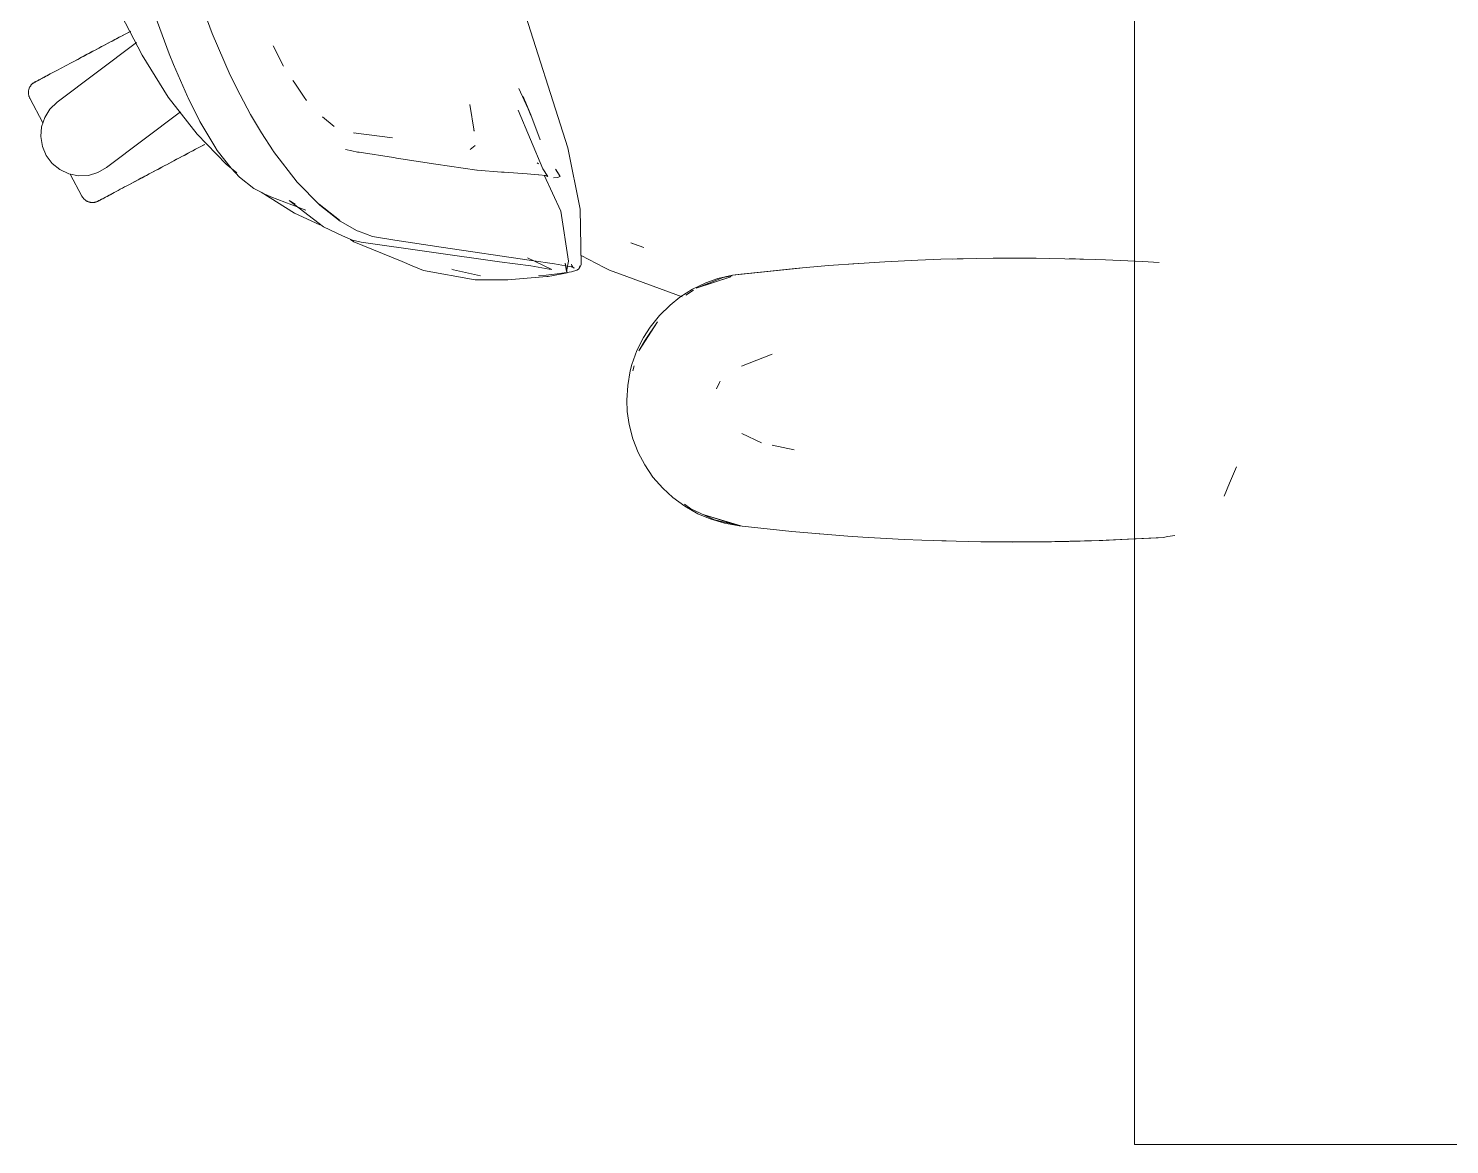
# Model space of a CAD drawing. Header units: millimetres. Extents: x 155920 to 295199, y -4084 to 97293.
# Drawn here: x 194255.8 to 194741, y 30207.3 to 30588.5 of the extents above; entities that cross this region are included whole.
import ezdxf

# ---------------------------------------------------------------- set-up
doc = ezdxf.new("R2010")
doc.units = ezdxf.units.MM
doc.header["$MEASUREMENT"] = 0
doc.layers.add('G-IMPT', color=8, linetype='CONTINUOUS', lineweight=9)
doc.layers.add('I-FURN', color=8, linetype='CONTINUOUS', lineweight=9)

msp = doc.modelspace()

# ---------------------------------------------------------------- linework, layer by layer
at = {"layer": 'G-IMPT'}
for p, q in [((194313.06, 30601.65), (194318.52, 30586.77)), ((194298.29, 30594.87), (194303.89, 30579.8)), ((194423.95, 30597.96), (194439.94, 30547.72)), ((194287.48, 30593.08), (194294.57, 30579.3)), ((194318.52, 30586.77), (194324.7, 30572.54)), ((194342.92, 30575.57), (194339.38, 30582.54)), ((194294.57, 30579.3), (194303.55, 30565)), ((194305.37, 30576.12), (194303.89, 30579.8)), ((194310.14, 30565.16), (194305.37, 30576.12)), ((194328.09, 30565.82), (194324.7, 30572.54)), ((194346.46, 30570.09), (194346.06, 30570.67)), ((194328.09, 30565.82), (194331.66, 30559.03)), ((194349.95, 30564.96), (194346.46, 30570.09)), ((194426.24, 30561.28), (194423.19, 30568)), ((194303.55, 30565), (194313.35, 30552.4)), ((194310.14, 30565.16), (194310.36, 30564.72)), ((194314.36, 30556.71), (194310.36, 30564.72)), ((194349.95, 30564.96), (194350.7, 30563.86)), ((194407.91, 30553.37), (194406.51, 30562.54)), ((194431.4, 30540.56), (194422.97, 30560.54)), ((194427.27, 30558.7), (194424.69, 30565.22)), ((194427.26, 30558.91), (194425.25, 30563.81)), ((194425.25, 30563.81), (194427.27, 30558.7)), ((194314.36, 30556.71), (194314.67, 30556.11)), ((194314.67, 30556.11), (194319.4, 30548.11)), ((194335.42, 30552.8), (194331.66, 30559.03)), ((194356.22, 30558.33), (194360.13, 30554.99)), ((194427.26, 30558.91), (194430.52, 30550.44)), ((194323.31, 30542.11), (194313.35, 30552.4)), ((194335.42, 30552.8), (194339.31, 30546.7)), ((194380.08, 30551.05), (194366.72, 30552.83)), ((194366.72, 30552.83), (194367.19, 30552.68)), ((194407.91, 30553.37), (194407.87, 30553.72)), ((194320.27, 30546.82), (194319.4, 30548.11)), ((194324.98, 30540.69), (194320.27, 30546.82)), ((194339.31, 30546.7), (194339.47, 30546.44)), ((194347.5, 30536.01), (194339.47, 30546.44)), ((194364.04, 30547.13), (194366.2, 30546.67)), ((194366.2, 30546.67), (194368.19, 30546.24)), ((194368.65, 30546.17), (194368.19, 30546.24)), ((194380.38, 30544.37), (194368.65, 30546.17)), ((194408.26, 30548.43), (194406.62, 30547.15)), ((194444.14, 30526.76), (194439.94, 30547.72)), ((194323.31, 30542.11), (194326.98, 30539.11)), ((194380.38, 30544.37), (194380.99, 30544.27)), ((194381.5, 30544.19), (194380.99, 30544.27)), ((194394.85, 30542.08), (194381.5, 30544.19)), ((194394.85, 30542.08), (194408.92, 30540.05)), ((194429.95, 30542.28), (194429.51, 30542.55)), ((194327.88, 30537.66), (194324.98, 30540.69)), ((194332.74, 30533.8), (194327.88, 30537.66)), ((194409, 30540.04), (194408.92, 30540.05)), ((194409, 30540.04), (194417.25, 30539.42)), ((194417.25, 30539.42), (194418.23, 30539.35)), ((194418.23, 30539.35), (194426.09, 30538.78)), ((194426.09, 30538.78), (194429.97, 30538.49)), ((194430.05, 30538.48), (194429.97, 30538.49)), ((194430.05, 30538.48), (194432.43, 30538.19)), ((194433.16, 30537.9), (194431.4, 30540.56)), ((194437.51, 30526.06), (194431.9, 30538.41)), ((194432.44, 30538.18), (194432.43, 30538.19)), ((194432.44, 30538.18), (194433.16, 30537.9)), ((194435.08, 30537.43), (194436.43, 30537.59)), ((194437.37, 30537.89), (194435.78, 30540.35)), ((194435.78, 30540.35), (194437.3, 30537.87)), ((194437.3, 30537.87), (194435.82, 30540.34)), ((194436.43, 30537.59), (194437.3, 30537.87)), ((194437.37, 30537.89), (194437.3, 30537.87)), ((194332.74, 30533.8), (194333.88, 30533.19)), ((194333.88, 30533.19), (194336.31, 30532.01)), ((194346.68, 30525.37), (194335.23, 30532.5)), ((194336.31, 30532.01), (194338.54, 30530.94)), ((194347.5, 30536.01), (194355.23, 30528.11)), ((194350.45, 30526.43), (194338.54, 30530.94)), ((194344.79, 30529.66), (194346.82, 30528.5)), ((194344.79, 30529.66), (194356.5, 30520.72)), ((194355.02, 30528.41), (194361.97, 30523.01)), ((194355.02, 30528.41), (194358.6, 30525.6)), ((194362.2, 30522.69), (194355.23, 30528.11)), ((194444.14, 30526.76), (194444.52, 30507.78)), ((194355.31, 30521.39), (194346.68, 30525.37)), ((194361.97, 30523.01), (194358.6, 30525.6)), ((194362.2, 30522.69), (194368.03, 30519.4)), ((194437.51, 30526.06), (194440.22, 30509.02)), ((194363.02, 30517.68), (194356.5, 30520.72)), ((194363.02, 30517.68), (194366.38, 30516.12)), ((194368.03, 30519.4), (194368.45, 30519.19)), ((194373.24, 30517.43), (194368.45, 30519.19)), ((194373.24, 30517.43), (194380.92, 30516.13)), ((194365.77, 30516.4), (194366.94, 30515.63)), ((194369.38, 30515.47), (194366.38, 30516.12)), ((194366.94, 30515.63), (194383.39, 30508.83)), ((194416.59, 30508.8), (194369.38, 30515.47)), ((194396.68, 30513.74), (194380.92, 30516.13)), ((194427.56, 30509.18), (194396.68, 30513.74)), ((194461.4, 30515.3), (194465.86, 30513.67)), ((194461.4, 30515.3), (194461.98, 30515.05)), ((194465.86, 30513.67), (194461.98, 30515.05)), ((194383.39, 30508.83), (194386.76, 30507.44)), ((194390.62, 30505.85), (194386.76, 30507.44)), ((194416.59, 30508.8), (194427.26, 30507.36)), ((194434.44, 30506.16), (194426.19, 30510.08)), ((194428.55, 30507.14), (194427.26, 30507.36)), ((194435.41, 30508.07), (194427.56, 30509.18)), ((194428.55, 30507.14), (194433.57, 30506.31)), ((194441.68, 30506.96), (194435.41, 30508.07)), ((194439.05, 30508.31), (194439.54, 30505.44)), ((194439.05, 30508.31), (194439.77, 30505.03)), ((194439.54, 30505.44), (194440.22, 30509.02)), ((194441.06, 30507.13), (194441.68, 30506.96)), ((194441.06, 30507.13), (194442.15, 30506.57)), ((194441.25, 30508.01), (194441.33, 30507.51)), ((194441.65, 30506.97), (194441.33, 30507.51)), ((194444.52, 30507.78), (194443.92, 30506.74)), ((194444.04, 30507.37), (194443.92, 30506.74)), ((194444.04, 30507.37), (194443.94, 30506.82)), ((194444.46, 30510.97), (194452.36, 30506.82)), ((194517.57, 30506.52), (194528.97, 30507.51)), ((194539.26, 30508.24), (194528.97, 30507.51)), ((194537.22, 30508.1), (194535.8, 30507.97)), ((194537.22, 30508.1), (194539.12, 30508.19)), ((194539.26, 30508.24), (194548.13, 30508.8)), ((194559.44, 30509.34), (194548.13, 30508.8)), ((194559.44, 30509.34), (194567.32, 30509.63)), ((194579.62, 30509.93), (194567.32, 30509.63)), ((194571.19, 30509.71), (194572.84, 30509.79)), ((194572.84, 30509.79), (194574.92, 30509.79)), ((194579.62, 30509.93), (194585.09, 30510)), ((194599.81, 30510.01), (194585.09, 30510)), ((194604.32, 30509.95), (194599.81, 30510.01)), ((194604.32, 30509.95), (194619.99, 30509.58)), ((194611.04, 30509.78), (194613.26, 30509.78)), ((194615.94, 30509.66), (194613.26, 30509.78)), ((194619.99, 30509.58), (194623.53, 30509.45)), ((194636.09, 30508.84), (194623.53, 30509.45)), ((194636.09, 30508.84), (194641.76, 30508.55)), ((194408.31, 30502.61), (194390.62, 30505.85)), ((194400.87, 30506.06), (194400.3, 30506.22)), ((194410.18, 30504.02), (194400.87, 30506.06)), ((194408.31, 30502.61), (194415.28, 30502.58)), ((194415.28, 30502.58), (194419.45, 30502.58)), ((194423.41, 30502.92), (194419.45, 30502.58)), ((194432.73, 30503.73), (194423.41, 30502.92)), ((194432.56, 30504.25), (194429.97, 30504.03)), ((194437.25, 30504.76), (194432.56, 30504.25)), ((194432.73, 30503.73), (194433.2, 30503.77)), ((194433.2, 30503.77), (194437.45, 30504.58)), ((194434.44, 30506.16), (194433.57, 30506.31)), ((194437.86, 30504.84), (194437.25, 30504.76)), ((194437.45, 30504.58), (194439.77, 30505.03)), ((194437.86, 30504.84), (194441.14, 30505.38)), ((194443, 30505.93), (194441.14, 30505.38)), ((194441.65, 30506.97), (194442.15, 30506.57)), ((194443, 30505.93), (194443.54, 30506.25)), ((194443.54, 30506.25), (194443.92, 30506.74)), ((194443.92, 30506.74), (194443.94, 30506.82)), ((194452.36, 30506.82), (194454.12, 30505.9)), ((194460.09, 30503.71), (194454.12, 30505.9)), ((194479.03, 30496.77), (194460.09, 30503.71)), ((194483.79, 30499.77), (194495.64, 30503.59)), ((194493.01, 30503.38), (194483.79, 30499.77)), ((194486.49, 30500.67), (194495.64, 30503.59)), ((194487.04, 30501.57), (194491.18, 30503.02)), ((194496.14, 30504.17), (194491.18, 30503.02)), ((194496.06, 30503.96), (194493.01, 30503.38)), ((194496.14, 30504.17), (194519.09, 30506.63)), ((194496.14, 30504.17), (194517.57, 30506.52)), ((194496.14, 30504.17), (194498.95, 30504.5)), ((194519.09, 30506.63), (194498.95, 30504.5)), ((194482.46, 30499.38), (194478.14, 30496.65)), ((194482.83, 30499.13), (194480.21, 30497.35)), ((194482.46, 30499.38), (194487.04, 30501.57)), ((194483.79, 30499.77), (194486.49, 30500.67)), ((194471.22, 30490.48), (194474.83, 30494.02)), ((194474.83, 30494.02), (194478.14, 30496.65)), ((194464.17, 30478.35), (194470.5, 30488.3)), ((194466.34, 30482.02), (194470.5, 30488.3)), ((194471.22, 30490.48), (194468.04, 30486.5)), ((194463.53, 30478.44), (194465.77, 30482.95)), ((194465.77, 30482.95), (194468.04, 30486.5)), ((194463.53, 30478.44), (194461.82, 30473.67)), ((194464.17, 30478.35), (194466.34, 30482.02)), ((194461.25, 30471.54), (194461.82, 30473.67)), ((194462.62, 30473.23), (194462.11, 30471.58)), ((194509.66, 30477.27), (194499.23, 30473.13)), ((194460.37, 30466.59), (194461.25, 30471.54)), ((194460.08, 30461.55), (194460.37, 30466.59)), ((194490.69, 30465.38), (194491.71, 30467.6)), ((194491.71, 30467.6), (194492, 30468.05)), ((194460.08, 30461.55), (194460.25, 30457.71)), ((194460.9, 30453.19), (194460.25, 30457.71)), ((194460.9, 30453.19), (194462.16, 30448.33)), ((194499.32, 30450.18), (194506.11, 30446.91)), ((194463.99, 30443.61), (194462.16, 30448.33)), ((194517.16, 30444.57), (194509.72, 30446.14)), ((194466.18, 30439.45), (194463.99, 30443.61)), ((194466.18, 30439.45), (194469.01, 30435.28)), ((194469.01, 30435.28), (194472.33, 30431.45)), ((194668.21, 30438.77), (194665.88, 30433.14)), ((194475.77, 30428.28), (194472.33, 30431.45)), ((194664.04, 30428.75), (194665.88, 30433.14)), ((194475.77, 30428.28), (194479.85, 30425.29)), ((194479.81, 30425.98), (194481.92, 30424.38)), ((194484.3, 30422.77), (194479.85, 30425.29)), ((194489.99, 30420.65), (194481.92, 30424.38)), ((194484.3, 30422.77), (194488.53, 30420.96)), ((194498.95, 30418.6), (194486.49, 30422.43)), ((194486.49, 30422.43), (194495.64, 30419.52)), ((194488.53, 30420.96), (194493.4, 30419.5)), ((194489.99, 30420.65), (194498.39, 30418.73)), ((194498.44, 30418.6), (194493.4, 30419.5)), ((194498.95, 30418.6), (194495.64, 30419.52)), ((194516.37, 30416.7), (194498.44, 30418.6)), ((194520.5, 30416.35), (194516.37, 30416.7)), ((194535.55, 30415.1), (194520.5, 30416.35)), ((194527.37, 30415.75), (194525.69, 30415.92)), ((194535.55, 30415.1), (194540.64, 30414.78)), ((194643.14, 30414.67), (194644.78, 30414.92)), ((194647.18, 30415.36), (194644.78, 30414.92)), ((194540.64, 30414.78), (194554.78, 30413.97)), ((194560.8, 30413.71), (194554.78, 30413.97)), ((194560.8, 30413.71), (194572.56, 30413.33)), ((194567.62, 30413.46), (194569.12, 30413.45)), ((194580.98, 30413.16), (194572.56, 30413.33)), ((194580.98, 30413.16), (194611, 30413.28)), ((194580.98, 30413.16), (194601.17, 30413.11)), ((194580.98, 30413.16), (194591.78, 30413.07)), ((194611, 30413.28), (194591.78, 30413.07)), ((194601.17, 30413.11), (194622.56, 30413.62)), ((194601.17, 30413.11), (194621.35, 30413.58)), ((194601.17, 30413.11), (194611, 30413.28)), ((194601.17, 30413.15), (194603.2, 30413.13)), ((194603.2, 30413.13), (194605.11, 30413.21)), ((194611, 30413.28), (194622.56, 30413.62)), ((194621.35, 30413.58), (194643.14, 30414.67)), ((194621.35, 30413.58), (194641.53, 30414.55)), ((194622.56, 30413.62), (194621.35, 30413.58)), ((194622.56, 30413.62), (194633.39, 30414.17)), ((194643.14, 30414.67), (194641.53, 30414.55))]:
    msp.add_line(p, q, dxfattribs=at)
at = {"layer": 'I-FURN'}
for p, q in [((194633.39, 32207.34), (194633.39, 30207.34)), ((194284.81, 30584.38), (194285.81, 30584.91)), ((194286.35, 30585.2), (194285.35, 30584.67)), ((194285.81, 30584.91), (194286.81, 30585.44)), ((194287.34, 30585.73), (194286.35, 30585.2)), ((194286.81, 30585.44), (194287.8, 30585.97)), ((194288.33, 30586.25), (194287.34, 30585.73)), ((194287.8, 30585.97), (194288.78, 30586.49)), ((194289.31, 30586.77), (194288.33, 30586.25)), ((194288.78, 30586.49), (194289.75, 30587.01)), ((194290.28, 30587.29), (194289.31, 30586.77)), ((194289.75, 30587.01), (194290.72, 30587.52)), ((194265.58, 30563.27), (194292.64, 30583.67)), ((194276.38, 30579.9), (194275.42, 30579.39)), ((194275.86, 30579.62), (194276.83, 30580.14)), ((194277.36, 30580.42), (194276.38, 30579.9)), ((194276.83, 30580.14), (194277.81, 30580.66)), ((194278.34, 30580.94), (194277.36, 30580.42)), ((194277.81, 30580.66), (194278.8, 30581.18)), ((194279.33, 30581.47), (194278.34, 30580.94)), ((194278.8, 30581.18), (194279.79, 30581.71)), ((194280.33, 30582), (194279.33, 30581.47)), ((194279.79, 30581.71), (194280.79, 30582.24)), ((194281.33, 30582.53), (194280.33, 30582)), ((194280.79, 30582.24), (194281.79, 30582.78)), ((194282.34, 30583.07), (194281.33, 30582.53)), ((194281.79, 30582.78), (194282.8, 30583.31)), ((194283.34, 30583.6), (194282.34, 30583.07)), ((194282.8, 30583.31), (194283.8, 30583.85)), ((194284.35, 30584.14), (194283.34, 30583.6)), ((194283.8, 30583.85), (194284.81, 30584.38)), ((194285.35, 30584.67), (194284.35, 30584.14)), ((194267.48, 30575.16), (194266.7, 30574.75)), ((194268.28, 30575.59), (194267.48, 30575.16)), ((194269.1, 30576.03), (194268.28, 30575.59)), ((194269.95, 30576.48), (194269.1, 30576.03)), ((194270.82, 30576.94), (194269.95, 30576.48)), ((194271.7, 30577.41), (194270.82, 30576.94)), ((194272.61, 30577.89), (194271.7, 30577.41)), ((194272.12, 30577.63), (194273.03, 30578.12)), ((194273.53, 30578.38), (194272.61, 30577.89)), ((194273.03, 30578.12), (194273.96, 30578.61)), ((194274.47, 30578.88), (194273.53, 30578.38)), ((194273.96, 30578.61), (194274.9, 30579.12)), ((194275.42, 30579.39), (194274.47, 30578.88)), ((194274.9, 30579.12), (194275.86, 30579.62)), ((194258.06, 30570.16), (194257.98, 30570.12)), ((194258.01, 30570.13), (194258.11, 30570.19)), ((194258.18, 30570.22), (194258.06, 30570.16)), ((194258.11, 30570.19), (194258.25, 30570.26)), ((194258.35, 30570.31), (194258.18, 30570.22)), ((194258.25, 30570.26), (194258.43, 30570.36)), ((194258.55, 30570.42), (194258.35, 30570.31)), ((194258.43, 30570.36), (194258.65, 30570.47)), ((194258.79, 30570.55), (194258.55, 30570.42)), ((194258.65, 30570.47), (194258.91, 30570.61)), ((194259.07, 30570.69), (194258.79, 30570.55)), ((194258.91, 30570.61), (194259.21, 30570.77)), ((194259.38, 30570.86), (194259.07, 30570.69)), ((194259.21, 30570.77), (194259.54, 30570.95)), ((194259.74, 30571.05), (194259.38, 30570.86)), ((194259.54, 30570.95), (194259.92, 30571.15)), ((194260.13, 30571.26), (194259.74, 30571.05)), ((194259.92, 30571.15), (194260.33, 30571.36)), ((194260.56, 30571.49), (194260.13, 30571.26)), ((194260.33, 30571.36), (194260.77, 30571.6)), ((194261.03, 30571.74), (194260.56, 30571.49)), ((194260.77, 30571.6), (194261.25, 30571.86)), ((194261.53, 30572), (194261.03, 30571.74)), ((194261.25, 30571.86), (194261.77, 30572.13)), ((194262.06, 30572.29), (194261.53, 30572)), ((194261.77, 30572.13), (194262.32, 30572.43)), ((194262.63, 30572.59), (194262.06, 30572.29)), ((194262.32, 30572.43), (194262.91, 30572.74)), ((194263.24, 30572.91), (194262.63, 30572.59)), ((194263.87, 30573.25), (194263.24, 30572.91)), ((194264.53, 30573.6), (194263.87, 30573.25)), ((194265.23, 30573.97), (194264.53, 30573.6)), ((194265.95, 30574.35), (194265.23, 30573.97)), ((194266.7, 30574.75), (194265.95, 30574.35)), ((194255.79, 30566.5), (194255.8, 30566.66)), ((194255.8, 30566.34), (194255.79, 30566.5)), ((194255.8, 30566.82), (194255.82, 30566.98)), ((194255.8, 30566.66), (194255.8, 30566.82)), ((194255.81, 30566.18), (194255.8, 30566.34)), ((194255.83, 30566.02), (194255.81, 30566.18)), ((194255.82, 30566.98), (194255.84, 30567.14)), ((194255.85, 30565.86), (194255.83, 30566.02)), ((194255.84, 30567.14), (194255.87, 30567.3)), ((194255.88, 30565.7), (194255.85, 30565.86)), ((194255.87, 30567.3), (194255.9, 30567.46)), ((194255.92, 30565.54), (194255.88, 30565.7)), ((194255.9, 30567.46), (194255.94, 30567.61)), ((194255.96, 30565.38), (194255.92, 30565.54)), ((194255.94, 30567.61), (194255.99, 30567.77)), ((194256.01, 30565.23), (194255.96, 30565.38)), ((194255.99, 30567.77), (194256.04, 30567.92)), ((194256.04, 30567.92), (194256.1, 30568.07)), ((194256.1, 30568.07), (194256.16, 30568.22)), ((194256.16, 30568.22), (194256.23, 30568.36)), ((194256.23, 30568.36), (194256.31, 30568.5)), ((194256.31, 30568.5), (194256.39, 30568.64)), ((194256.39, 30568.64), (194256.48, 30568.78)), ((194256.48, 30568.78), (194256.57, 30568.91)), ((194256.57, 30568.91), (194256.67, 30569.04)), ((194256.67, 30569.04), (194256.77, 30569.16)), ((194256.77, 30569.16), (194256.88, 30569.28)), ((194256.88, 30569.28), (194256.99, 30569.4)), ((194256.99, 30569.4), (194257.11, 30569.51)), ((194257.11, 30569.51), (194257.23, 30569.62)), ((194257.23, 30569.62), (194257.35, 30569.72)), ((194257.35, 30569.72), (194257.48, 30569.81)), ((194257.48, 30569.81), (194257.62, 30569.9)), ((194257.62, 30569.9), (194257.75, 30569.99)), ((194257.75, 30569.99), (194257.89, 30570.07)), ((194257.89, 30570.07), (194257.93, 30570.09)), ((194257.93, 30570.09), (194257.95, 30570.1)), ((194257.94, 30570.09), (194257.93, 30570.09)), ((194257.98, 30570.12), (194257.94, 30570.09)), ((194257.95, 30570.1), (194258.01, 30570.13)), ((194256.06, 30565.08), (194256.01, 30565.23)), ((194256.13, 30564.93), (194256.06, 30565.08)), ((194256.19, 30564.78), (194256.13, 30564.93)), ((194256.27, 30564.64), (194256.19, 30564.78)), ((194256.27, 30564.64), (194260.74, 30556.23)), ((194261.35, 30558.08), (194263.15, 30560.93)), ((194263.15, 30560.93), (194265.58, 30563.27)), ((194260.29, 30554.88), (194261.35, 30558.08)), ((194307.74, 30560), (194282.42, 30540.92)), ((194260.02, 30551.51), (194260.29, 30554.88)), ((194260.57, 30548.18), (194260.02, 30551.51)), ((194261.89, 30545.08), (194260.57, 30548.18)), ((194310.9, 30546.16), (194309.92, 30545.64)), ((194310.38, 30545.88), (194311.35, 30546.4)), ((194311.87, 30546.67), (194310.9, 30546.16)), ((194311.35, 30546.4), (194312.31, 30546.91)), ((194312.83, 30547.18), (194311.87, 30546.67)), ((194312.31, 30546.91), (194313.27, 30547.41)), ((194313.77, 30547.68), (194312.83, 30547.18)), ((194313.27, 30547.41), (194314.2, 30547.91)), ((194314.7, 30548.18), (194313.77, 30547.68)), ((194314.2, 30547.91), (194315.13, 30548.4)), ((194315.62, 30548.66), (194314.7, 30548.18)), ((194315.13, 30548.4), (194316.03, 30548.88)), ((194263.92, 30542.39), (194261.89, 30545.08)), ((194266.54, 30540.26), (194263.92, 30542.39)), ((194300.39, 30540.57), (194301.39, 30541.1)), ((194301.93, 30541.38), (194300.93, 30540.85)), ((194301.39, 30541.1), (194302.39, 30541.63)), ((194302.93, 30541.92), (194301.93, 30541.38)), ((194302.39, 30541.63), (194303.39, 30542.16)), ((194303.93, 30542.45), (194302.93, 30541.92)), ((194303.39, 30542.16), (194304.39, 30542.7)), ((194304.94, 30542.99), (194303.93, 30542.45)), ((194304.39, 30542.7), (194305.4, 30543.23)), ((194305.94, 30543.52), (194304.94, 30542.99)), ((194305.4, 30543.23), (194306.4, 30543.77)), ((194306.94, 30544.05), (194305.94, 30543.52)), ((194306.4, 30543.77), (194307.4, 30544.3)), ((194307.94, 30544.58), (194306.94, 30544.05)), ((194307.4, 30544.3), (194308.4, 30544.83)), ((194308.94, 30545.11), (194307.94, 30544.58)), ((194308.4, 30544.83), (194309.39, 30545.35)), ((194309.92, 30545.64), (194308.94, 30545.11)), ((194309.39, 30545.35), (194310.38, 30545.88)), ((194269.59, 30538.82), (194266.54, 30540.26)), ((194272.89, 30538.15), (194269.59, 30538.82)), ((194270.05, 30538.72), (194274.08, 30531.14)), ((194276.26, 30538.29), (194272.89, 30538.15)), ((194279.5, 30539.23), (194276.26, 30538.29)), ((194282.42, 30540.92), (194279.5, 30539.23)), ((194292.41, 30536.33), (194291.54, 30535.86)), ((194291.94, 30536.07), (194292.82, 30536.54)), ((194293.3, 30536.8), (194292.41, 30536.33)), ((194292.82, 30536.54), (194293.71, 30537.02)), ((194294.2, 30537.28), (194293.3, 30536.8)), ((194293.71, 30537.02), (194294.63, 30537.5)), ((194295.13, 30537.77), (194294.2, 30537.28)), ((194294.63, 30537.5), (194295.56, 30538)), ((194296.06, 30538.27), (194295.13, 30537.77)), ((194295.56, 30538), (194296.5, 30538.5)), ((194297.02, 30538.77), (194296.06, 30538.27)), ((194296.5, 30538.5), (194297.46, 30539.01)), ((194297.98, 30539.29), (194297.02, 30538.77)), ((194297.46, 30539.01), (194298.43, 30539.52)), ((194298.95, 30539.8), (194297.98, 30539.29)), ((194298.43, 30539.52), (194299.41, 30540.04)), ((194299.94, 30540.33), (194298.95, 30539.8)), ((194299.41, 30540.04), (194300.39, 30540.57)), ((194300.93, 30540.85), (194299.94, 30540.33)), ((194283.13, 30531.39), (194282.62, 30531.12)), ((194282.85, 30531.24), (194283.37, 30531.52)), ((194283.66, 30531.67), (194283.13, 30531.39)), ((194283.37, 30531.52), (194283.92, 30531.81)), ((194284.23, 30531.98), (194283.66, 30531.67)), ((194283.92, 30531.81), (194284.5, 30532.12)), ((194284.5, 30532.12), (194285.12, 30532.45)), ((194285.12, 30532.45), (194285.77, 30532.79)), ((194285.77, 30532.79), (194286.44, 30533.15)), ((194286.44, 30533.15), (194287.15, 30533.53)), ((194287.15, 30533.53), (194287.89, 30533.92)), ((194287.89, 30533.92), (194288.65, 30534.32)), ((194288.65, 30534.32), (194289.44, 30534.74)), ((194289.44, 30534.74), (194290.25, 30535.18)), ((194290.25, 30535.18), (194291.08, 30535.62)), ((194291.54, 30535.86), (194290.7, 30535.41)), ((194291.08, 30535.62), (194291.94, 30536.07)), ((194274.1, 30531.1), (194274.08, 30531.14)), ((194274.18, 30530.96), (194274.1, 30531.1)), ((194274.26, 30530.83), (194274.18, 30530.96)), ((194274.35, 30530.69), (194274.26, 30530.83)), ((194274.45, 30530.56), (194274.35, 30530.69)), ((194274.55, 30530.44), (194274.45, 30530.56)), ((194274.66, 30530.32), (194274.55, 30530.44)), ((194274.77, 30530.2), (194274.66, 30530.32)), ((194274.88, 30530.09), (194274.77, 30530.2)), ((194275, 30529.98), (194274.88, 30530.09)), ((194275.13, 30529.88), (194275, 30529.98)), ((194275.26, 30529.78), (194275.13, 30529.88)), ((194275.39, 30529.69), (194275.26, 30529.78)), ((194275.52, 30529.6), (194275.39, 30529.69)), ((194275.66, 30529.52), (194275.52, 30529.6)), ((194275.81, 30529.44), (194275.66, 30529.52)), ((194275.95, 30529.37), (194275.81, 30529.44)), ((194276.1, 30529.31), (194275.95, 30529.37)), ((194276.25, 30529.25), (194276.1, 30529.31)), ((194276.4, 30529.2), (194276.25, 30529.25)), ((194276.56, 30529.15), (194276.4, 30529.2)), ((194276.71, 30529.11), (194276.56, 30529.15)), ((194276.87, 30529.08), (194276.71, 30529.11)), ((194277.03, 30529.05), (194276.87, 30529.08)), ((194277.19, 30529.03), (194277.03, 30529.05)), ((194277.35, 30529.01), (194277.19, 30529.03)), ((194277.51, 30529.01), (194277.35, 30529.01)), ((194277.67, 30529), (194277.51, 30529.01)), ((194277.83, 30529.01), (194277.67, 30529)), ((194277.99, 30529.02), (194277.83, 30529.01)), ((194278.15, 30529.04), (194277.99, 30529.02)), ((194278.31, 30529.06), (194278.15, 30529.04)), ((194278.47, 30529.09), (194278.31, 30529.06)), ((194278.63, 30529.13), (194278.47, 30529.09)), ((194278.78, 30529.17), (194278.63, 30529.13)), ((194278.94, 30529.22), (194278.78, 30529.17)), ((194279.09, 30529.27), (194278.94, 30529.22)), ((194279.24, 30529.34), (194279.09, 30529.27)), ((194279.38, 30529.4), (194279.24, 30529.34)), ((194279.53, 30529.48), (194279.38, 30529.4)), ((194279.58, 30529.5), (194279.53, 30529.48)), ((194279.53, 30529.48), (194279.55, 30529.49)), ((194279.53, 30529.48), (194279.53, 30529.48)), ((194279.55, 30529.49), (194279.61, 30529.52)), ((194279.66, 30529.54), (194279.58, 30529.5)), ((194279.61, 30529.52), (194279.71, 30529.57)), ((194279.78, 30529.61), (194279.66, 30529.54)), ((194279.71, 30529.57), (194279.85, 30529.65)), ((194279.94, 30529.7), (194279.78, 30529.61)), ((194279.85, 30529.65), (194280.03, 30529.74)), ((194280.14, 30529.8), (194279.94, 30529.7)), ((194280.03, 30529.74), (194280.25, 30529.86)), ((194280.38, 30529.93), (194280.14, 30529.8)), ((194280.25, 30529.86), (194280.51, 30530)), ((194280.66, 30530.08), (194280.38, 30529.93)), ((194280.51, 30530), (194280.8, 30530.15)), ((194280.98, 30530.25), (194280.66, 30530.08)), ((194280.8, 30530.15), (194281.14, 30530.33)), ((194281.34, 30530.44), (194280.98, 30530.25)), ((194281.14, 30530.33), (194281.51, 30530.53)), ((194281.73, 30530.65), (194281.34, 30530.44)), ((194281.51, 30530.53), (194281.92, 30530.75)), ((194282.16, 30530.87), (194281.73, 30530.65)), ((194281.92, 30530.75), (194282.37, 30530.99)), ((194282.62, 30531.12), (194282.16, 30530.87)), ((194282.37, 30530.99), (194282.85, 30531.24)), ((194633.39, 30207.34), (196233.39, 30207.34))]:
    msp.add_line(p, q, dxfattribs=at)

doc.saveas('drawing.dxf')
